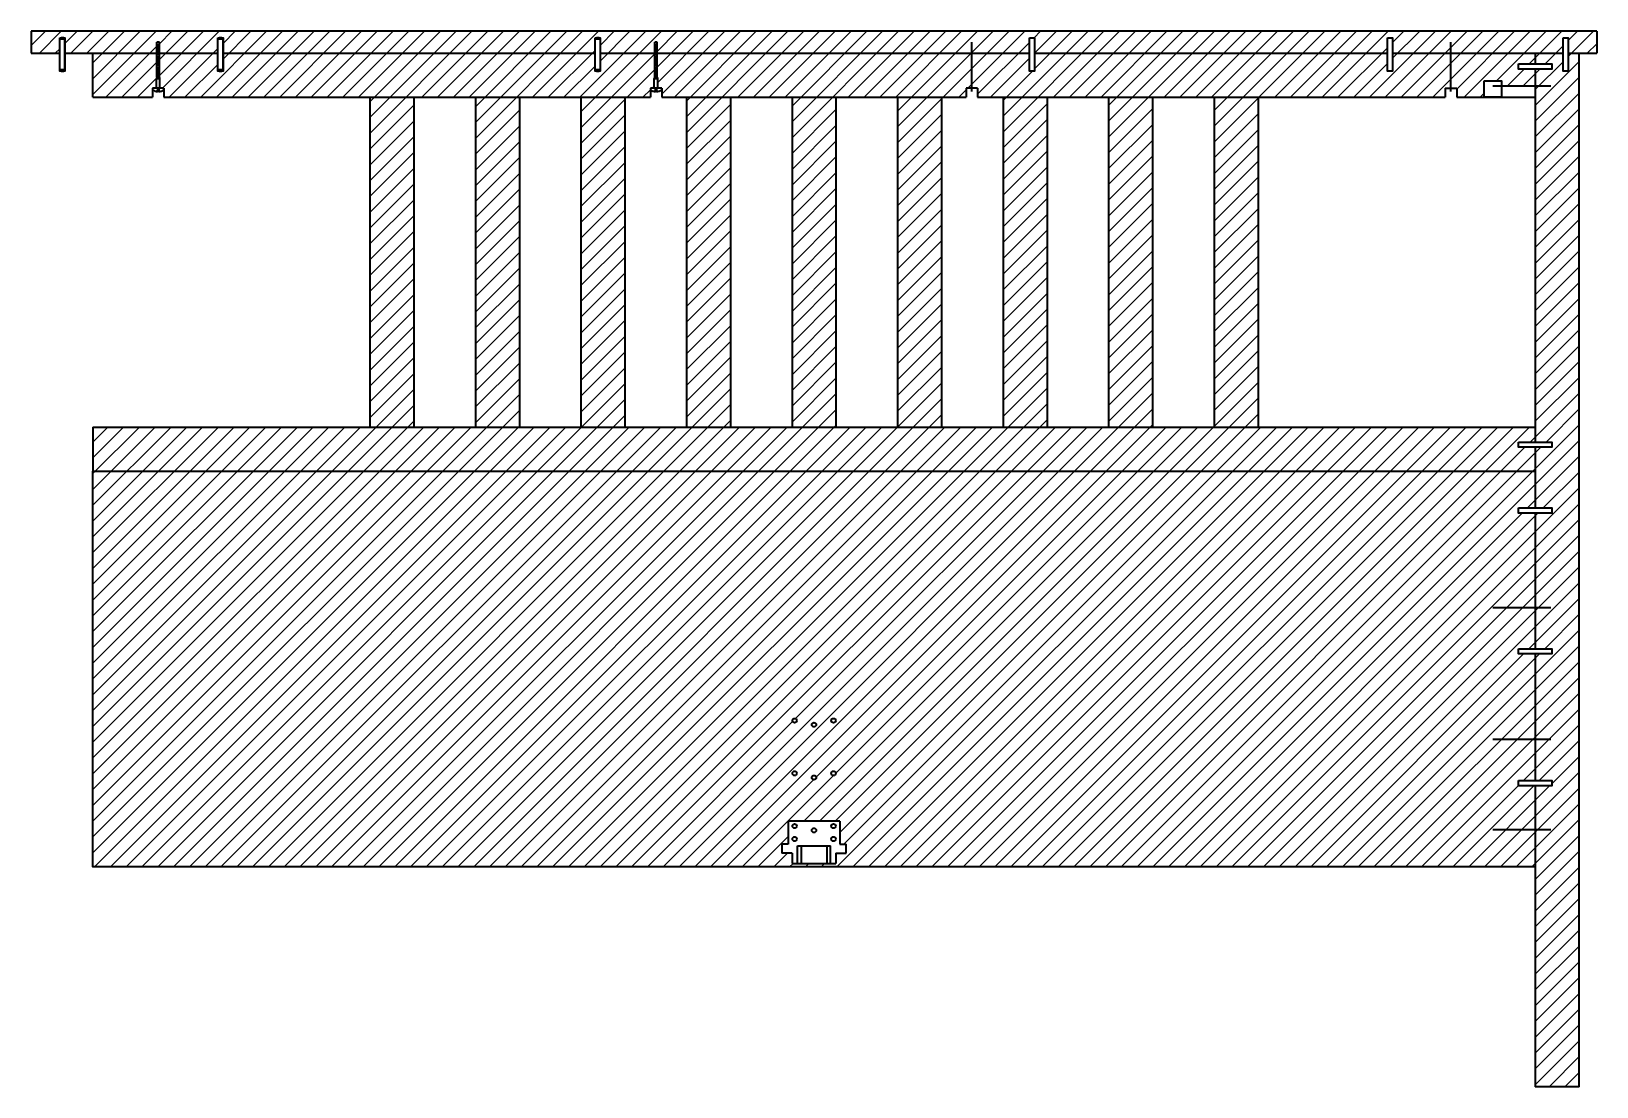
# Model space of a CAD drawing. Header units: millimetres. Extents: x -1075 to 19534, y -18367 to 1979.
# Drawn here: x -1075 to 705, y -11868 to -10668 of the extents above; entities that cross this region are included whole.
import ezdxf

# ---------------------------------------------------------------- set-up
doc = ezdxf.new("R2010")
doc.units = ezdxf.units.MM
doc.linetypes.add('DASHED', pattern=[0.75, 0.5, -0.25])
doc.layers.add('A-DETL-MCUT1', color=7, linetype='Continuous', lineweight=35)
doc.layers.add('A-SECT-MCUT', color=7, linetype='Continuous', lineweight=35)

msp = doc.modelspace()

# ---------------------------------------------------------------- hatches: boundary and pattern name
at = {"layer": 'A-SECT-MCUT', "lineweight": 13, "true_color": 0x636466}
h = msp.add_hatch(dxfattribs=at)
h.set_pattern_fill('ANSI31', color=251, scale=4)
h.paths.add_polyline_path([(634.9, -11375.8), (615.9, -11375.8), (615.9, -11369.8), (634.9, -11369.8), (634.9, -11215.8), (615.9, -11215.8), (615.9, -11209.8), (634.9, -11209.8), (634.9, -11167.8), (-1005.1, -11167.8), (-1005.1, -11617.8), (634.9, -11617.8), (634.9, -11525.8), (615.9, -11525.8), (615.9, -11519.8), (634.9, -11519.8)])
h.paths.add_polyline_path([(-165.4, -11451.5, -1), (-160.4, -11451.5, -1)], flags=16)
h.paths.add_polyline_path([(-165.4, -11511.5, -1), (-160.4, -11511.5, -1)], flags=16)
h.paths.add_polyline_path([(-187.6, -11456.3, -1), (-182.6, -11456.3, -1)], flags=16)
h.paths.add_polyline_path([(-187.6, -11516.3, -1), (-182.6, -11516.3, -1)], flags=16)
h.paths.add_polyline_path([(-155.9, -11565.8), (-155.9, -11591.9), (-148.6, -11591.9), (-148.6, -11602.3), (-160.1, -11602.3), (-160.1, -11613.9), (-210.1, -11613.9), (-210.1, -11602.3), (-221.6, -11602.3), (-221.6, -11591.9), (-214.3, -11591.9), (-214.3, -11565.8)], flags=16)
h.paths.add_polyline_path([(-209.7, -11451.5, -1), (-204.7, -11451.5, -1)], flags=16)
h.paths.add_polyline_path([(-165.4, -11571.5, -1), (-160.4, -11571.5, -1)], flags=0)
h.paths.add_polyline_path([(-165.4, -11586.2, -1), (-160.4, -11586.2, -1)], flags=0)
h.paths.add_polyline_path([(-209.7, -11511.5, -1), (-204.7, -11511.5, -1)], flags=16)
h.paths.add_polyline_path([(-187.6, -11576.3, -1), (-182.6, -11576.3, -1)], flags=0)
h.paths.add_polyline_path([(-209.7, -11571.5, -1), (-204.7, -11571.5, -1)], flags=0)
h.paths.add_polyline_path([(-209.7, -11586.2, -1), (-204.7, -11586.2, -1)], flags=0)
h.paths.add_polyline_path([(634.9, -11140.8), (615.9, -11140.8), (615.9, -11134.8), (634.9, -11134.8), (634.9, -11117.8), (-1005.1, -11117.8), (-1005.1, -11167.8), (634.9, -11167.8)])
h.paths.add_polyline_path([(704.9, -10667.8), (-1075.1, -10667.8), (-1075.1, -10692.8), (-1042.8, -10692.8), (-1042.8, -10675.1), (-1036.8, -10675.1), (-1036.8, -10676.6), (-1036.8, -10692.8), (-932.2, -10692.8), (-932.2, -10685.1), (-932.2, -10680.1), (-929.5, -10680.1), (-929.5, -10684.9), (-929.5, -10692.8), (-863.1, -10692.8), (-863.1, -10675.1), (-857.1, -10675.1), (-857.1, -10676.6), (-857.1, -10692.8), (-434, -10692.8), (-434, -10675.1), (-428.1, -10675.1), (-428, -10676.6), (-428, -10692.8), (-366.1, -10692.8), (-366.1, -10685.1), (-366.1, -10680.1), (-363.5, -10680.1), (-363.5, -10684.9), (-363.5, -10692.8), (59.9, -10692.8), (59.9, -10675.1), (65.8, -10675.1), (65.8, -10692.8), (466.9, -10692.8), (466.9, -10675.1), (472.9, -10675.1), (472.9, -10692.8), (634.9, -10692.8), (666.6, -10692.8), (666.6, -10675.1), (672.6, -10675.1), (672.6, -10692.8), (704.9, -10692.8)])
h.paths.add_polyline_path([(-5.5, -10692.8), (-363.5, -10692.8), (-363.5, -10695.9), (-363.5, -10719.5), (-362.8, -10721.5), (-362.8, -10732.5), (-358.2, -10732.5), (-358.2, -10742.8), (-12, -10742.8), (-12, -10732.5), (-5.5, -10732.5)])
h.paths.add_polyline_path([(539.2, -10692.8), (472.9, -10692.8), (472.9, -10713.1), (466.9, -10713.1), (466.9, -10692.8), (65.8, -10692.8), (65.8, -10713.1), (59.9, -10713.1), (59.9, -10692.8), (-5.5, -10692.8), (-5.5, -10732.5), (1, -10732.5), (1, -10742.8), (532.7, -10742.8), (532.7, -10732.5), (539.2, -10732.5)])
h.paths.add_polyline_path([(615.9, -10704.8), (634.9, -10704.8), (634.9, -10692.8), (539.2, -10692.8), (539.2, -10732.5), (545.7, -10732.5), (545.7, -10742.8), (576.9, -10742.8), (576.9, -10724.2), (596.5, -10724.2), (596.5, -10729.7), (634.9, -10729.7), (634.9, -10710.8), (615.9, -10710.8)])
h.paths.add_polyline_path([(-434, -10692.8), (-857.1, -10692.8), (-857.1, -10713.1), (-863.1, -10713.1), (-863.1, -10711.6), (-863.1, -10711.6), (-863.1, -10692.8), (-929.5, -10692.8), (-929.5, -10695.9), (-929.5, -10719.5), (-928.8, -10721.5), (-928.8, -10732.5), (-924.3, -10732.5), (-924.3, -10742.8), (-371.2, -10742.8), (-371.2, -10732.5), (-366.8, -10732.5), (-366.8, -10721.5), (-366.1, -10719.5), (-366.1, -10692.8), (-428, -10692.8), (-428, -10713.1), (-434, -10713.1), (-434, -10711.6), (-434, -10711.6)])
h.paths.add_polyline_path([(-932.2, -10692.8), (-1005.1, -10692.8), (-1005.1, -10742.8), (-937.3, -10742.8), (-937.3, -10732.5), (-932.8, -10732.5), (-932.8, -10721.5), (-932.2, -10719.5)])
h.paths.add_polyline_path([(684.9, -10692.8), (672.6, -10692.8), (672.6, -10713.1), (666.6, -10713.1), (666.6, -10692.8), (634.9, -10692.8), (634.9, -10704.8), (653.9, -10704.8), (653.9, -10710.8), (634.9, -10710.8), (634.9, -11134.8), (653.9, -11134.8), (653.9, -11140.8), (634.9, -11140.8), (634.9, -11167.8), (634.9, -11209.8), (653.9, -11209.8), (653.9, -11215.8), (634.9, -11215.8), (634.9, -11369.8), (653.9, -11369.8), (653.9, -11375.8), (634.9, -11375.8), (634.9, -11519.8), (653.9, -11519.8), (653.9, -11525.8), (634.9, -11525.8), (634.9, -11617.8), (634.9, -11867.8), (684.9, -11867.8)])
h.paths.add_polyline_path([(319.9, -10742.8), (269.9, -10742.8), (269.9, -11117.8), (319.9, -11117.8)])
h.paths.add_polyline_path([(199.9, -10742.8), (149.9, -10742.8), (149.9, -11117.8), (199.9, -11117.8)])
h.paths.add_polyline_path([(79.9, -10742.8), (29.9, -10742.8), (29.9, -11117.8), (79.9, -11117.8)])
h.paths.add_polyline_path([(-40.1, -10742.8), (-90.1, -10742.8), (-90.1, -11117.8), (-40.1, -11117.8)])
h.paths.add_polyline_path([(-160.1, -10742.8), (-210.1, -10742.8), (-210.1, -11117.8), (-160.1, -11117.8)])
h.paths.add_polyline_path([(-280.1, -10742.8), (-330.1, -10742.8), (-330.1, -11117.8), (-280.1, -11117.8)])
h.paths.add_polyline_path([(-400.1, -10742.8), (-450.1, -10742.8), (-450.1, -11117.8), (-400.1, -11117.8)])
h.paths.add_polyline_path([(-520.1, -10742.8), (-570.1, -10742.8), (-570.1, -11117.8), (-520.1, -11117.8)])
h.paths.add_polyline_path([(-640.1, -10742.8), (-690.1, -10742.8), (-690.1, -11117.8), (-640.1, -11117.8)])

# ---------------------------------------------------------------- linework, layer by layer
at = {"layer": 'A-DETL-MCUT1'}
for p, q in [((-1042.8, -10676.6, 412.9), (-1041.3, -10675.1, 412.9)), ((-1036.8, -10676.6, 412.9), (-1042.8, -10676.6, 412.9)), ((-1042.8, -10711.6, 412.9), (-1042.8, -10676.6, 412.9)), ((-1038.3, -10675.1, 412.9), (-1041.3, -10675.1, 412.9)), ((-1036.8, -10676.6, 412.9), (-1038.3, -10675.1, 412.9)), ((-1036.8, -10711.6, 412.9), (-1036.8, -10676.6, 412.9)), ((-863.1, -10676.6, 412.9), (-861.6, -10675.1, 412.9)), ((-857.1, -10676.6, 412.9), (-863.1, -10676.6, 412.9)), ((-863.1, -10711.6, 412.9), (-863.1, -10676.6, 412.9)), ((-858.6, -10675.1, 412.9), (-861.6, -10675.1, 412.9)), ((-857.1, -10676.6, 412.9), (-858.6, -10675.1, 412.9)), ((-857.1, -10711.6, 412.9), (-857.1, -10676.6, 412.9)), ((-434, -10676.6, 412.9), (-432.5, -10675.1, 412.9)), ((-428, -10676.6, 412.9), (-434, -10676.6, 412.9)), ((-434, -10711.6, 412.9), (-434, -10676.6, 412.9)), ((-429.5, -10675.1, 412.9), (-432.5, -10675.1, 412.9)), ((-428, -10676.6, 412.9), (-429.5, -10675.1, 412.9)), ((-428, -10711.6, 412.9), (-428, -10676.6, 412.9)), ((-932.8, -10683, 412.9), (-928.8, -10682.8, 412.9)), ((-932.8, -10685.1, 412.9), (-928.8, -10684.9, 412.9)), ((-932.8, -10685.1, 412.9), (-928.8, -10684.9, 412.9)), ((-932.8, -10687.3, 412.9), (-928.8, -10687.1, 412.9)), ((-932.8, -10689.4, 412.9), (-928.8, -10689.2, 412.9)), ((-932.8, -10691.6, 412.9), (-928.8, -10691.4, 412.9)), ((-932.8, -10693.7, 412.9), (-928.8, -10693.5, 412.9)), ((-932.8, -10695.9, 412.9), (-928.8, -10695.7, 412.9)), ((-932.2, -10685.1, 412.9), (-932.2, -10680.1, 412.9)), ((-929.5, -10680.1, 412.9), (-932.2, -10680.1, 412.9)), ((-932.2, -10695.9, 412.9), (-932.2, -10685.1, 412.9)), ((-932.2, -10719.5, 412.9), (-932.2, -10693, 412.9)), ((-929.5, -10684.9, 412.9), (-929.5, -10680.1, 412.9)), ((-929.5, -10695.9, 412.9), (-929.5, -10684.9, 412.9)), ((-929.5, -10719.5, 412.9), (-929.5, -10693, 412.9)), ((-366.8, -10683, 412.9), (-362.8, -10682.8, 412.9)), ((-366.8, -10685.1, 412.9), (-362.8, -10684.9, 412.9)), ((-366.8, -10685.1, 412.9), (-362.8, -10684.9, 412.9)), ((-366.8, -10687.3, 412.9), (-362.8, -10687.1, 412.9)), ((-366.8, -10689.4, 412.9), (-362.8, -10689.2, 412.9)), ((-366.8, -10691.6, 412.9), (-362.8, -10691.4, 412.9)), ((-366.8, -10693.7, 412.9), (-362.8, -10693.5, 412.9)), ((-366.8, -10695.9, 412.9), (-362.8, -10695.7, 412.9)), ((-366.1, -10685.1, 412.9), (-366.1, -10680.1, 412.9)), ((-363.5, -10680.1, 412.9), (-366.1, -10680.1, 412.9)), ((-366.1, -10695.9, 412.9), (-366.1, -10685.1, 412.9)), ((-366.1, -10719.5, 412.9), (-366.1, -10693, 412.9)), ((-363.5, -10684.9, 412.9), (-363.5, -10680.1, 412.9)), ((-363.5, -10695.9, 412.9), (-363.5, -10684.9, 412.9)), ((-363.5, -10719.5, 412.9), (-363.5, -10693, 412.9)), ((-1042.8, -10711.6, 412.9), (-1041.3, -10713.1, 412.9)), ((-1036.8, -10711.6, 412.9), (-1042.8, -10711.6, 412.9)), ((-1041.3, -10713.1, 412.9), (-1038.3, -10713.1, 412.9)), ((-1036.8, -10711.6, 412.9), (-1038.3, -10713.1, 412.9)), ((-932.8, -10698, 412.9), (-928.8, -10697.8, 412.9)), ((-932.8, -10700.2, 412.9), (-928.8, -10700, 412.9)), ((-932.8, -10702.3, 412.9), (-928.8, -10702.1, 412.9)), ((-932.8, -10704.5, 412.9), (-928.8, -10704.3, 412.9)), ((-932.8, -10706.6, 412.9), (-928.8, -10706.4, 412.9)), ((-932.8, -10708.8, 412.9), (-928.8, -10708.6, 412.9)), ((-932.8, -10708.8, 412.9), (-928.8, -10708.6, 412.9)), ((-932.8, -10710.9, 412.9), (-928.8, -10710.7, 412.9)), ((-932.8, -10713.1, 412.9), (-928.8, -10712.9, 412.9)), ((-932.8, -10715.2, 412.9), (-928.8, -10715, 412.9)), ((-863.1, -10711.6, 412.9), (-861.6, -10713.1, 412.9)), ((-857.1, -10711.6, 412.9), (-863.1, -10711.6, 412.9)), ((-861.6, -10713.1, 412.9), (-858.6, -10713.1, 412.9)), ((-857.1, -10711.6, 412.9), (-858.6, -10713.1, 412.9)), ((-434, -10711.6, 412.9), (-432.5, -10713.1, 412.9)), ((-428, -10711.6, 412.9), (-434, -10711.6, 412.9)), ((-432.5, -10713.1, 412.9), (-429.5, -10713.1, 412.9)), ((-428, -10711.6, 412.9), (-429.5, -10713.1, 412.9)), ((-366.8, -10698, 412.9), (-362.8, -10697.8, 412.9)), ((-366.8, -10700.2, 412.9), (-362.8, -10700, 412.9)), ((-366.8, -10702.3, 412.9), (-362.8, -10702.1, 412.9)), ((-366.8, -10704.5, 412.9), (-362.8, -10704.3, 412.9)), ((-366.8, -10706.6, 412.9), (-362.8, -10706.4, 412.9)), ((-366.8, -10708.8, 412.9), (-362.8, -10708.6, 412.9)), ((-366.8, -10708.8, 412.9), (-362.8, -10708.6, 412.9)), ((-366.8, -10710.9, 412.9), (-362.8, -10710.7, 412.9)), ((-366.8, -10713.1, 412.9), (-362.8, -10712.9, 412.9)), ((-366.8, -10715.2, 412.9), (-362.8, -10715, 412.9)), ((-932.8, -10717.4, 412.9), (-928.8, -10717.2, 412.9)), ((-932.8, -10719.5, 412.9), (-928.8, -10719.3, 412.9)), ((-932.2, -10719.5, 412.9), (-932.8, -10721.5, 412.9)), ((-932.8, -10732.5, 412.9), (-932.8, -10721.5, 412.9)), ((-932.8, -10721.5, 412.9), (-928.8, -10721.5, 412.9)), ((-928.8, -10721.5, 412.9), (-929.5, -10719.5, 412.9)), ((-928.8, -10732.5, 412.9), (-928.8, -10721.5, 412.9)), ((-366.8, -10717.4, 412.9), (-362.8, -10717.2, 412.9)), ((-366.8, -10719.5, 412.9), (-362.8, -10719.3, 412.9)), ((-366.1, -10719.5, 412.9), (-366.8, -10721.5, 412.9)), ((-366.8, -10732.5, 412.9), (-366.8, -10721.5, 412.9)), ((-366.8, -10721.5, 412.9), (-362.8, -10721.5, 412.9)), ((-362.8, -10721.5, 412.9), (-363.5, -10719.5, 412.9)), ((-362.8, -10732.5, 412.9), (-362.8, -10721.5, 412.9)), ((-214.3, -11565.8), (-214.3, -11591.9)), ((-155.9, -11565.8), (-155.9, -11591.9)), ((-214.3, -11591.9), (-221.6, -11591.9)), ((-210.1, -11602.3), (-221.6, -11602.3)), ((-210.1, -11602.3), (-210.1, -11613.9)), ((-203.8, -11613.9), (-203.8, -11594.1)), ((-203.8, -11594.1), (-166.3, -11594.1)), ((-199.7, -11594.1), (-199.7, -11613.9)), ((-170.5, -11594.1), (-170.5, -11613.9)), ((-166.3, -11613.9), (-166.3, -11594.1)), ((-160.1, -11602.3), (-160.1, -11613.9)), ((-160.1, -11602.3), (-148.6, -11602.3)), ((-155.9, -11591.9), (-148.6, -11591.9))]:
    msp.add_line(p, q, dxfattribs=at)
at = {"layer": 'A-DETL-MCUT1', "linetype": 'Continuous'}
for p, q in [((-937.3, -10732.5, 412.9), (-937.3, -10734.5, 412.9)), ((-924.3, -10732.5, 412.9), (-937.3, -10732.5, 412.9)), ((-924.3, -10732.5, 412.9), (-924.3, -10734.5, 412.9)), ((-371.2, -10732.5, 412.9), (-371.2, -10734.5, 412.9)), ((-358.2, -10732.5, 412.9), (-371.2, -10732.5, 412.9)), ((-358.2, -10732.5, 412.9), (-358.2, -10734.5, 412.9)), ((-930.2, -10736.4, 412.9), (-931.4, -10736.4, 412.9)), ((-364.2, -10736.4, 412.9), (-365.4, -10736.4, 412.9))]:
    msp.add_line(p, q, dxfattribs=at)
at = {"layer": 'A-DETL-MCUT1', "linetype": 'DASHED'}
for p, q in [((-929, -10734.6, 412.9), (-932.7, -10734.6, 412.9)), ((-932.7, -10736.3, 412.9), (-932.7, -10734.6, 412.9)), ((-931.8, -10736.4, 412.9), (-931.8, -10734.6, 412.9)), ((-929.9, -10736.4, 412.9), (-929.9, -10734.6, 412.9)), ((-929, -10736.3, 412.9), (-929, -10734.6, 412.9)), ((-363, -10734.6, 412.9), (-366.6, -10734.6, 412.9)), ((-366.6, -10736.3, 412.9), (-366.6, -10734.6, 412.9)), ((-365.7, -10736.4, 412.9), (-365.7, -10734.6, 412.9)), ((-363.9, -10736.4, 412.9), (-363.9, -10734.6, 412.9)), ((-363, -10736.3, 412.9), (-363, -10734.6, 412.9))]:
    msp.add_line(p, q, dxfattribs=at)
at = {"layer": 'A-DETL-MCUT1'}
for points in [[(-155.9, -11565.8), (-214.3, -11565.8)], [(-221.6, -11591.9), (-221.6, -11602.3)], [(-148.6, -11602.3), (-148.6, -11591.9)], [(-210.1, -11613.9), (-160.1, -11613.9)]]:
    msp.add_lwpolyline(points, dxfattribs=at)
for centre in [(-207.2, -11451.5), (-185.1, -11456.3), (-162.9, -11451.5), (-207.2, -11511.5), (-185.1, -11516.3), (-162.9, -11511.5), (-207.2, -11571.5), (-207.2, -11571.5), (-162.9, -11571.5), (-162.9, -11571.5), (-207.2, -11586.2), (-185.1, -11576.3), (-185.1, -11576.3), (-162.9, -11586.2)]:
    msp.add_circle(centre, 2.5, dxfattribs=at)
at = {"layer": 'A-DETL-MCUT1', "linetype": 'Continuous'}
for centre, radius, start, end in [((-931, -10725.4, 412.9), 11, 235.237, 267.7461), ((-930.8, -10724.5, 412.9), 11.9, 272.9028, 303.3985), ((-365, -10725.4, 412.9), 11, 235.237, 267.7461), ((-364.8, -10724.5, 412.9), 11.9, 272.9028, 303.3985)]:
    msp.add_arc(centre, radius, start, end, dxfattribs=at)
at = {"layer": 'A-SECT-MCUT'}
for p, q in [((-1075.1, -10667.8, 412.9), (-1075.1, -10692.8, 412.9)), ((704.9, -10667.8, 412.9), (704.9, -10692.8, 412.9)), ((-1075.1, -10692.8, 412.9), (-1042.8, -10692.8, 412.9)), ((-1036.8, -10692.8, 412.9), (-932.2, -10692.8, 412.9)), ((-1005.1, -10692.8, 412.9), (-932.2, -10692.8, 412.9)), ((-1005.1, -10742.8, 412.9), (-1005.1, -10692.8, 412.9)), ((-929.5, -10692.8, 412.9), (-863.1, -10692.8, 412.9)), ((-929.5, -10692.8, 412.9), (-863.1, -10692.8, 412.9)), ((-857.1, -10692.8, 412.9), (-434, -10692.8, 412.9)), ((-857.1, -10692.8, 412.9), (-434, -10692.8, 412.9)), ((-428, -10692.8, 412.9), (-366.1, -10692.8, 412.9)), ((-428, -10692.8, 412.9), (-366.1, -10692.8, 412.9)), ((-363.5, -10692.8, 412.9), (-6.7, -10692.8, 412.9)), ((-363.5, -10692.8, 412.9), (59.9, -10692.8, 412.9)), ((-5.5, -10736.4, 412.9), (-5.5, -10680.1, 412.9)), ((65.8, -10692.8, 412.9), (466.9, -10692.8, 412.9)), ((472.9, -10692.8, 412.9), (537.8, -10692.8, 412.9)), ((472.9, -10692.8, 412.9), (634.9, -10692.8, 412.9)), ((539.2, -10736.4, 412.9), (539.2, -10680.1, 412.9)), ((634.9, -10692.8, 412.9), (666.6, -10692.8, 412.9)), ((672.6, -10692.8, 412.9), (684.9, -10692.8, 412.9)), ((672.6, -10692.8, 412.9), (704.9, -10692.8, 412.9)), ((684.9, -11867.8, 412.9), (684.9, -10692.8, 412.9)), ((-937.3, -10732.5, 412.9), (-937.3, -10742.8, 412.9)), ((-924.3, -10732.5, 412.9), (-924.3, -10742.8, 412.9)), ((-371.2, -10732.5, 412.9), (-371.2, -10742.8, 412.9)), ((-358.2, -10732.5, 412.9), (-358.2, -10742.8, 412.9)), ((-12, -10732.5, 412.9), (-12, -10742.8, 412.9)), ((1, -10732.5, 412.9), (-12, -10732.5, 412.9)), ((1, -10732.5, 412.9), (1, -10742.8, 412.9)), ((532.7, -10732.5, 412.9), (532.7, -10742.8, 412.9)), ((532.7, -10732.5, 412.9), (545.7, -10732.5, 412.9)), ((545.7, -10732.5, 412.9), (545.7, -10742.8, 412.9)), ((586.7, -10729.7, 412.9), (652.9, -10729.7, 412.9)), ((-1005.1, -10742.8, 412.9), (-937.3, -10742.8, 412.9)), ((-924.3, -10742.8, 412.9), (-371.2, -10742.8, 412.9)), ((-690.1, -10742.8, 412.9), (-690.1, -11117.8, 412.9)), ((-640.1, -10742.8, 412.9), (-640.1, -11117.8, 412.9)), ((-570.1, -10742.8, 412.9), (-570.1, -11117.8, 412.9)), ((-520.1, -10742.8, 412.9), (-520.1, -11117.8, 412.9)), ((-450.1, -10742.8, 412.9), (-450.1, -11117.8, 412.9)), ((-400.1, -10742.8, 412.9), (-400.1, -11117.8, 412.9)), ((-358.2, -10742.8, 412.9), (-12, -10742.8, 412.9)), ((-330.1, -10742.8, 412.9), (-330.1, -11117.8, 412.9)), ((-280.1, -10742.8, 412.9), (-280.1, -11117.8, 412.9)), ((-210.1, -10742.8, 412.9), (-210.1, -11117.8, 412.9)), ((-160.1, -10742.8, 412.9), (-160.1, -11117.8, 412.9)), ((-90.1, -10742.8, 412.9), (-90.1, -11117.8, 412.9)), ((-40.1, -10742.8, 412.9), (-40.1, -11117.8, 412.9)), ((1, -10742.8, 412.9), (532.7, -10742.8, 412.9)), ((29.9, -10742.8, 412.9), (29.9, -11117.8, 412.9)), ((79.9, -10742.8, 412.9), (79.9, -11117.8, 412.9)), ((149.9, -10742.8, 412.9), (149.9, -11117.8, 412.9)), ((199.9, -10742.8, 412.9), (199.9, -11117.8, 412.9)), ((269.9, -10742.8, 412.9), (269.9, -11117.8, 412.9)), ((319.9, -10742.8, 412.9), (319.9, -11117.8, 412.9)), ((545.7, -10742.8, 412.9), (634.9, -10742.8, 412.9)), ((-1005.1, -11117.8, 412.9), (634.9, -11117.8, 412.9)), ((-1005.1, -11117.8, 412.9), (-1005.1, -11167.8, 412.9)), ((-1005.1, -11167.8, 412.9), (634.9, -11167.8, 412.9)), ((586.7, -11322.8, 412.9), (652.9, -11322.8, 412.9)), ((586.7, -11472.8, 412.9), (652.9, -11472.8, 412.9)), ((586.7, -11575.4, 412.9), (652.9, -11575.4, 412.9)), ((684.9, -11867.8, 412.9), (634.9, -11867.8, 412.9))]:
    msp.add_line(p, q, dxfattribs=at)
at = {"layer": 'A-SECT-MCUT', "elevation": 412.9}
for points in [[(704.9, -10667.8), (-1075.1, -10667.8)], [(634.9, -10692.8), (634.9, -10704.8)], [(634.9, -10710.8), (634.9, -11134.8)], [(634.9, -11140.8), (634.9, -11209.8)], [(634.9, -11525.8), (634.9, -11617.8), (-1005.1, -11617.8), (-1005.1, -11167.8), (634.9, -11167.8), (634.9, -11209.8)], [(634.9, -11215.8), (634.9, -11369.8)], [(634.9, -11375.8), (634.9, -11519.8)], [(634.9, -11375.8), (634.9, -11519.8)], [(634.9, -11525.8), (634.9, -11867.8)]]:
    msp.add_lwpolyline(points, dxfattribs=at)
for points in [[(-1042.8, -10675.1), (-1036.8, -10675.1), (-1036.8, -10713.1), (-1042.8, -10713.1)], [(-863.1, -10675.1), (-857.1, -10675.1), (-857.1, -10713.1), (-863.1, -10713.1)], [(-434, -10675.1), (-428.1, -10675.1), (-428.1, -10713.1), (-434, -10713.1)], [(59.9, -10675.1), (65.8, -10675.1), (65.8, -10713.1), (59.9, -10713.1)], [(466.9, -10675.1), (472.9, -10675.1), (472.9, -10713.1), (466.9, -10713.1)], [(666.6, -10675.1), (672.6, -10675.1), (672.6, -10713.1), (666.6, -10713.1)], [(615.9, -10704.8), (653.9, -10704.8), (653.9, -10710.8), (615.9, -10710.8)], [(576.9, -10724.2), (596.5, -10724.2), (596.5, -10742.8), (576.9, -10742.8)], [(615.9, -11134.8), (653.9, -11134.8), (653.9, -11140.8), (615.9, -11140.8)], [(615.9, -11209.8), (653.9, -11209.8), (653.9, -11215.8), (615.9, -11215.8)], [(615.9, -11369.8), (653.9, -11369.8), (653.9, -11375.8), (615.9, -11375.8)], [(615.9, -11519.8), (653.9, -11519.8), (653.9, -11525.8), (615.9, -11525.8)]]:
    msp.add_lwpolyline(points, close=True, dxfattribs=at)

doc.saveas('drawing.dxf')
